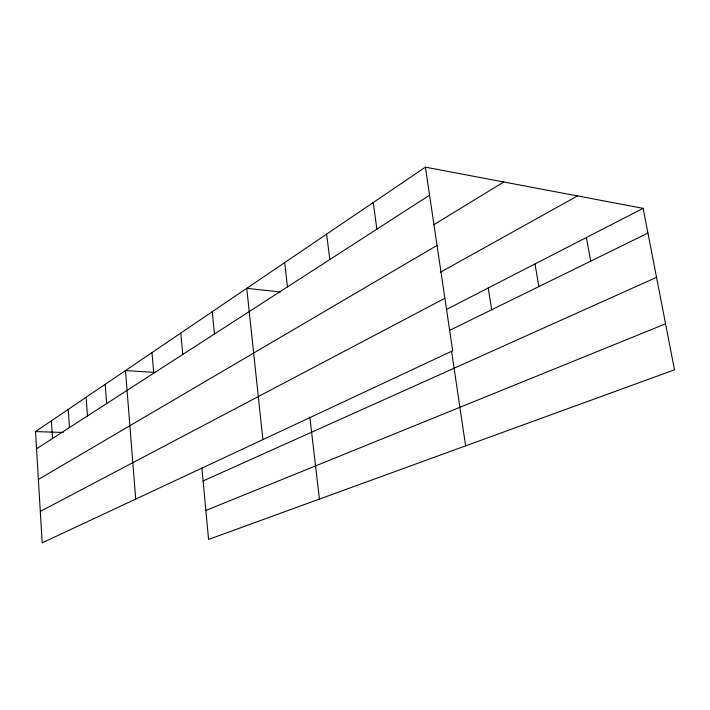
<?xml version="1.0" encoding="UTF-8"?>
<svg xmlns="http://www.w3.org/2000/svg" width="710" height="710" viewBox="0 0 710 710"><rect width="100%" height="100%" fill="white"/><g stroke="black" fill="none" stroke-linecap="round" stroke-linejoin="round"><path stroke-width="1.06" d="M425.405 167.152L452.687 350.802L42.183 542.848L35.5 431.591L425.405 167.152L643.127 208.341L674.5 369.821L208.58 539.422L201.88 467.872M36.538 448.809L429.568 195.17M433.73 224.777L503.772 181.982M38.376 479.445L437.032 245.394M440.306 272.312L577.514 195.924M40.292 511.413L444.886 298.289M446.43 309.48L643.127 208.341M449.545 330.416L647.937 233.075M203.104 480.936L656.528 277.335M205.864 510.446L665.563 323.822M35.5 431.591L63.199 432.461M155.357 372.43L125.484 370.567L135.716 499.086M280.441 291.996L246.743 288.322L262.895 439.588M586.407 237.504L590.684 261.165M535.012 263.934L538.846 286.6M488.231 287.985L491.666 309.746M451.569 351.166L465.609 445.862M373.256 202.519L376.886 229.17M326.627 234.149L329.804 259.549M309.853 417.152L319.438 499.068M284.674 262.594L287.479 286.867M212.272 311.699L214.482 333.975M180.819 333.034L182.781 354.423M151.993 352.586L153.75 373.158M105.178 384.341L106.624 403.573M86.132 397.254L87.463 415.936M68.24 409.386L69.465 427.553M51.395 420.817L52.513 438.496"/></g></svg>
